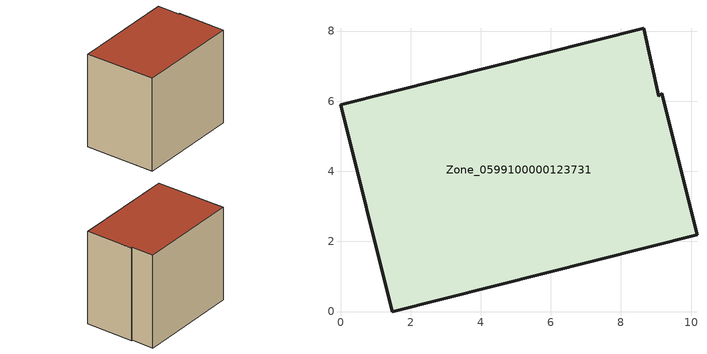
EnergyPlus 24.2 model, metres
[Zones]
Zone_0599100000123731
 floor ground (C_G): 9.17,6.23 10.17,2.19 1.47,0 0,5.89 8.66,8.07 9.08,6.14 z0
 wall outside (C_F): 1.47,0 10.17,2.19 9.17,6.23 9.08,6.14 8.66,8.07 0,5.89 1.47,0 z0:8.05
 roof outside (C_R): 10.17,2.19 9.17,6.23 9.08,6.14 8.66,8.07 0,5.89 1.47,0 z8.05
[BUILDING]
Pand.0599100000123731: North Axis=0; Terrain=City; Loads Convergence Tolerance Value=0.04; Temperature Convergence Tolerance Value=0.4; Solar Distribution=FullExterior; Maximum Number of Warmup Days=25; Minimum Number of Warmup Days=1
[Site:Location]
Rotterdam.The.Hague.AP_ZH_NLD Design_Conditions: Latitude=51.96; Longitude=4.45; Time Zone=1; Elevation=-4.5
[SITE:GROUNDTEMPERATURE:BUILDINGSURFACE]
18, 18, 18, 18, 18, 18, 18, 18, 18, 18, 18, 18
[MATERIAL] Thermal Absorptance=0.9; Solar Absorptance=0.7; Visible Absorptance=0.7
Name | Roughness | Thickness | Conductivity | Density | Specific Heat
G.TI.1965-1974 | MediumSmooth | 0.15 | 0.882353 | 540 | 1210
F.TI.1965-1974 | Rough | 0.3 | 0.697674 | 1920 | 840
R.TI.1965-1974 | MediumRough | 0.2 | 0.232558 | 1500 | 1000
[CONSTRUCTION]
C_G: G.TI.1965-1974
C_F: F.TI.1965-1974
C_R: R.TI.1965-1974
[ZONE]
Zone_0599100000123731: Type=1; Multiplier=1; Ceiling Height=Autocalculate; Volume=Autocalculate; Floor Area=autocalculate; Part of Total Floor Area=Yes
[ZONEINFILTRATION:DESIGNFLOWRATE]
Infil_Zone_0599100000123731: Zone or ZoneList or Space or SpaceList=Zone_0599100000123731; Schedule=AlwaysOn; Design Flow Rate Calculation Method=Flow/Area; Flow Rate per Floor Area=0.003; Constant Term Coefficient=1; Temperature Term Coefficient=0; Velocity Term Coefficient=0; Velocity Squared Term Coefficient=0
[HVACTEMPLATE:ZONE:IDEALLOADSAIRSYSTEM]
Zone_0599100000123731: Maximum Heating Supply Air Temperature=50; Minimum Cooling Supply Air Temperature=13; Maximum Heating Supply Air Humidity Ratio=0.0156; Minimum Cooling Supply Air Humidity Ratio=0.0077; Heating Limit=NoLimit; Cooling Limit=NoLimit; Dehumidification Control Type=ConstantSensibleHeatRatio; Cooling Sensible Heat Ratio=0.7; Dehumidification Setpoint=60; Humidification Control Type=None; Humidification Setpoint=30; Outdoor Air Method=None; Outdoor Air Flow Rate per Person=0.00944; Outdoor Air Flow Rate per Zone Floor Area=0; Outdoor Air Flow Rate per Zone=0; Demand Controlled Ventilation Type=None; Outdoor Air Economizer Type=NoEconomizer; Heat Recovery Type=None; Sensible Heat Recovery Effectiveness=0.7; Latent Heat Recovery Effectiveness=0.65
[ZONECONTROL:THERMOSTAT]
ThermostatControl_Zone_0599100000123731: Zone or ZoneList=Zone_0599100000123731; Control Type Schedule=DualSetpointControlType; Control 1=Thermostat_Zone_0599100000123731; Temperature Difference Between Cutout And Setpoint=0
[THERMOSTATSETPOINT:DUALSETPOINT]
Thermostat_Zone_0599100000123731: Heating Setpoint Temperature Schedule=HeatingSetpoint_Zone_0599100000123731; Cooling Setpoint Temperature Schedule=CoolingSetpoint_Zone_0599100000123731
[SCHEDULE:COMPACT]
HeatingSetpoint_Zone_0599100000123731: Through: 12/31, For: AllDays, Until: 24:00, 21
CoolingSetpoint_Zone_0599100000123731: Through: 12/31, For: AllDays, Until: 24:00, 24
DualSetpointControlType: Through: 12/31, For: AllDays, Until: 24:00, 4
AlwaysOn: Through: 12/31, For: AllDays, Until: 24:00, 1
